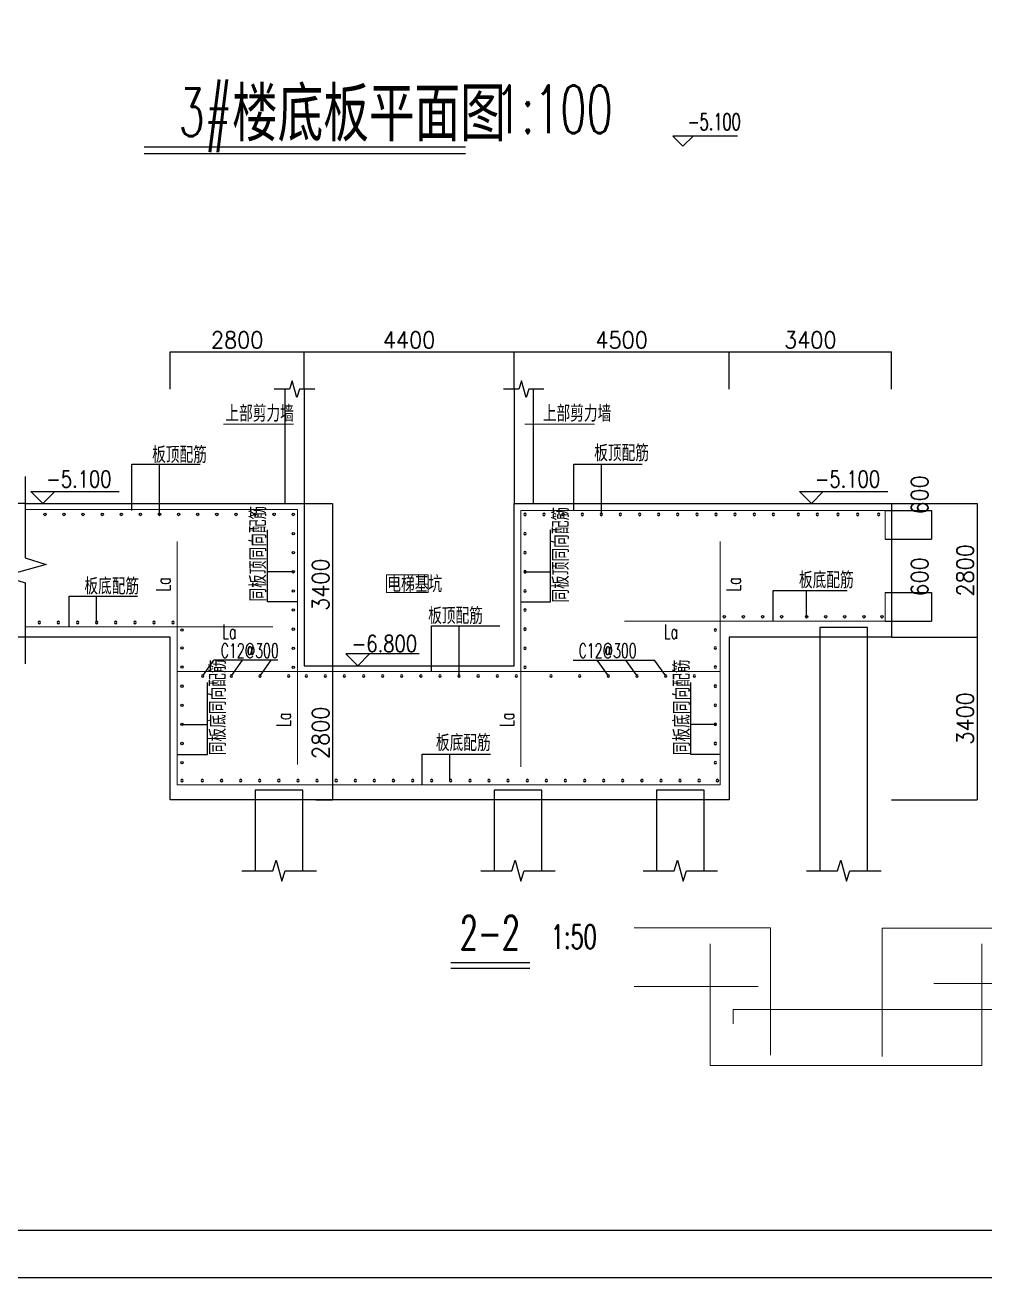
# Model space of a CAD drawing. Extents: x 628064 to 789462, y -248497 to 145317.
# Drawn here: x 682663 to 702760, y -93106 to -66886 of the extents above; entities that cross this region are included whole.
import ezdxf
from ezdxf.enums import TextEntityAlignment as Align

# ---------------------------------------------------------------- set-up
doc = ezdxf.new("R2010")
doc.units = 0
doc.header["$LTSCALE"] = 100
for name, color, linetype in [('1', 3, 'Continuous'), ('1508', 2, 'Continuous'), ('DIM', 3, 'Continuous'), ('HATCH', 254, 'Continuous'), ('PUB_DIM', 3, 'Continuous'), ('PUB_TITLE', 4, 'Continuous'), ('TEXT', 2, 'Continuous'), ('THIN', 7, 'Continuous'), ('基础梁', 7, 'Continuous')]:
    doc.layers.add(name, color=color, linetype=linetype)
doc.layers.add('REIN', color=6, linetype='Continuous', lineweight=18)
doc.styles.get("Standard").update_dxf_attribs({"font": 'standard'})
doc.dimstyles.get("Standard").update_dxf_attribs({"dimtxt": 351, "dimasz": 0.18, "dimexe": 0.18, "dimexo": 0.0625, "dimgap": 0.09, "dimtad": 0, "dimtoh": 1, "dimdec": 0, "dimzin": 0, "dimdsep": 46, "dimcen": 0.09, "dimadec": 0, "dimazin": 0, "dimtfac": 1, "dimtdec": 4, "dimtofl": 0, "dimtmove": 0, "dimatfit": 3, "dimfxl": 250, "dimtolj": 1, "dimtzin": 0, "dimarcsym": 0})

# ---------------------------------------------------------------- blocks, each defined once
blk = doc.blocks.new('A1tk')
at = {"layer": 'PUB_TITLE'}
for points in [[(-602684.8960158156, -92241.990762174), (-602684.8960158156, -32841.99076217401), (-518584.8960158156, -32841.99076217401), (-518584.8960158156, -92241.990762174)], [(-600184.8960158156, -91241.99076217401), (-519584.8960158155, -91241.99076217401), (-519584.8960158155, -33841.99076217401), (-600184.8960158156, -33841.99076217401)]]:
    blk.add_lwpolyline(points, close=True, dxfattribs=at)
blk = doc.blocks.new('*D62')
at = {"layer": 'DIM', "color": 0, "linetype": 'ByBlock', "lineweight": -2}
for p, q in [((700670.7393739332, -77045.55564054704), (701642.3626478162, -77045.55564054704)), ((701642.1826478161, -77045.55564054704), (701642.1826478161, -77645.55564054704)), ((700670.7393739332, -77645.55564054704), (701642.3626478162, -77645.55564054704))]:
    blk.add_line(p, q, dxfattribs=at)
for points in [[(701642.1826478161, -77045.55564054704), (701642.2126203115, -77045.73564054703), (701642.1526753207, -77045.73564054703)], [(701642.1826478161, -77645.55564054704), (701642.1526753207, -77645.37564054705), (701642.2126203115, -77645.37564054705)]]:
    blk.add_solid(points, dxfattribs=at)
at = {"layer": 'DIM', "color": 0, "linetype": 'Continuous', "lineweight": -2, "insert": (701392.182647816, -76719.81564054692), "char_height": 351, "width": 651.2999999999993, "attachment_point": 5, "rotation": 90}
blk.add_mtext('600', dxfattribs=at)
blk = doc.blocks.new('*D472')
at = {"layer": 'DIM', "color": 0, "linetype": 'ByBlock', "lineweight": -2}
for p, q in [((682666.6500401745, -76897.3361559166), (681535.5614934474, -76897.3361559166)), ((681535.7414934475, -76897.3361559166), (681535.7414934475, -79697.3361559166)), ((682666.6500401745, -79697.3361559166), (681535.5614934474, -79697.3361559166))]:
    blk.add_line(p, q, dxfattribs=at)
for points in [[(681535.7414934475, -76897.3361559166), (681535.7714659428, -76897.51615591659), (681535.711520952, -76897.51615591659)], [(681535.7414934475, -79697.3361559166), (681535.711520952, -79697.1561559166), (681535.7714659428, -79697.1561559166)]]:
    blk.add_solid(points, dxfattribs=at)
at = {"layer": 'DIM', "color": 0, "linetype": 'Continuous', "lineweight": -2, "insert": (681285.7414934475, -78297.33615591649), "char_height": 351, "width": 912.5999999999997, "attachment_point": 5, "rotation": 90}
blk.add_mtext('2800', dxfattribs=at)
blk = doc.blocks.new('*D139')
at = {"layer": 'DIM', "color": 0, "linetype": 'ByBlock', "lineweight": -2}
for p, q in [((688503.4603833071, -76897.3361559166), (689102.8504896138, -76897.3361559166)), ((689102.6704896138, -76897.3361559166), (689102.6704896138, -80297.3361559166)), ((688503.4603833071, -80297.3361559166), (689102.8504896138, -80297.3361559166))]:
    blk.add_line(p, q, dxfattribs=at)
for points in [[(689102.6704896138, -76897.3361559166), (689102.7004621092, -76897.51615591659), (689102.6405171184, -76897.51615591659)], [(689102.6704896138, -80297.3361559166), (689102.6405171184, -80297.1561559166), (689102.7004621092, -80297.1561559166)]]:
    blk.add_solid(points, dxfattribs=at)
at = {"layer": 'DIM', "color": 0, "linetype": 'Continuous', "lineweight": -2, "insert": (688852.6704896138, -78597.33615591648), "char_height": 351, "width": 918.4499999999996, "attachment_point": 5, "rotation": 90}
blk.add_mtext('3400', dxfattribs=at)
blk = doc.blocks.new('*D567')
at = {"layer": 'DIM', "color": 0, "linetype": 'ByBlock', "lineweight": -2}
for p, q in [((700670.7393739332, -78760.42231616878), (701642.3626478162, -78760.42231616878)), ((701642.1826478161, -78760.42231616878), (701642.1826478161, -79360.42231616878)), ((700670.7393739332, -79360.42231616878), (701642.3626478162, -79360.42231616878))]:
    blk.add_line(p, q, dxfattribs=at)
for points in [[(701642.1826478161, -78760.42231616878), (701642.2126203115, -78760.60231616878), (701642.1526753207, -78760.60231616878)], [(701642.1826478161, -79360.42231616878), (701642.1526753207, -79360.24231616879), (701642.2126203115, -79360.24231616879)]]:
    blk.add_solid(points, dxfattribs=at)
at = {"layer": 'DIM', "color": 0, "linetype": 'Continuous', "lineweight": -2, "insert": (701392.182647816, -78434.68231616866), "char_height": 351, "width": 651.2999999999993, "attachment_point": 5, "rotation": 90}
blk.add_mtext('600', dxfattribs=at)
blk = doc.blocks.new('*D237')
at = {"layer": 'DIM', "color": 0, "linetype": 'ByBlock', "lineweight": -2}
for p, q in [((688753.460383307, -80297.3361559166), (689102.8504896138, -80297.3361559166)), ((689102.6704896138, -80297.3361559166), (689102.6704896138, -83097.3361559166)), ((688753.460383307, -83097.3361559166), (689102.8504896138, -83097.3361559166))]:
    blk.add_line(p, q, dxfattribs=at)
for points in [[(689102.6704896138, -80297.3361559166), (689102.7004621092, -80297.51615591659), (689102.6405171184, -80297.51615591659)], [(689102.6704896138, -83097.3361559166), (689102.6405171184, -83097.1561559166), (689102.7004621092, -83097.1561559166)]]:
    blk.add_solid(points, dxfattribs=at)
at = {"layer": 'DIM', "color": 0, "linetype": 'Continuous', "lineweight": -2, "insert": (688852.6704896138, -81697.33615591648), "char_height": 351, "width": 912.5999999999997, "attachment_point": 5, "rotation": 90}
blk.add_mtext('2800', dxfattribs=at)
blk = doc.blocks.new('*D730')
at = {"layer": 'DIM', "color": 0, "linetype": 'ByBlock', "lineweight": -2}
for p, q in [((700803.460383307, -76897.3361559166), (702596.2041371025, -76897.3361559166)), ((702596.0241371024, -76897.3361559166), (702596.0241371024, -79697.33615591662)), ((700803.460383307, -79697.33615591662), (702596.2041371025, -79697.33615591662))]:
    blk.add_line(p, q, dxfattribs=at)
for points in [[(702596.0241371024, -76897.3361559166), (702596.0541095978, -76897.51615591659), (702595.994164607, -76897.51615591659)], [(702596.0241371024, -79697.33615591662), (702595.994164607, -79697.15615591663), (702596.0541095978, -79697.15615591663)]]:
    blk.add_solid(points, dxfattribs=at)
at = {"layer": 'DIM', "color": 0, "linetype": 'Continuous', "lineweight": -2, "insert": (702346.0241371025, -78297.33615591649), "char_height": 351, "width": 912.5999999999997, "attachment_point": 5, "rotation": 90}
blk.add_mtext('2800', dxfattribs=at)
blk = doc.blocks.new('*D405')
at = {"layer": 'DIM', "color": 0, "linetype": 'ByBlock', "lineweight": -2}
for p, q in [((700803.460383307, -79697.33615591662), (702596.2041371025, -79697.33615591662)), ((702596.0241371024, -79697.33615591662), (702596.0241371024, -83097.3361559166)), ((700803.460383307, -83097.3361559166), (702596.2041371025, -83097.3361559166))]:
    blk.add_line(p, q, dxfattribs=at)
for points in [[(702596.0241371024, -79697.33615591662), (702596.0541095978, -79697.51615591662), (702595.994164607, -79697.51615591662)], [(702596.0241371024, -83097.3361559166), (702595.994164607, -83097.1561559166), (702596.0541095978, -83097.1561559166)]]:
    blk.add_solid(points, dxfattribs=at)
at = {"layer": 'DIM', "color": 0, "linetype": 'Continuous', "lineweight": -2, "insert": (702346.0241371025, -81397.3361559165), "char_height": 351, "width": 918.4499999999996, "attachment_point": 5, "rotation": 90}
blk.add_mtext('3400', dxfattribs=at)
blk = doc.blocks.new('*D73')
at = {"layer": 'DIM', "color": 0, "linetype": 'ByBlock', "lineweight": -2}
for p, q in [((685703.5509336125, -74507.33273733404), (685703.5509336125, -73726.06086219486)), ((685703.5509336125, -73726.24086219486), (688503.3978833071, -73726.24086219486)), ((688503.3978833071, -74507.33273733404), (688503.3978833071, -73726.06086219486))]:
    blk.add_line(p, q, dxfattribs=at)
for points in [[(685703.5509336125, -73726.24086219486), (685703.7309336126, -73726.21088969949), (685703.7309336126, -73726.27083469022)], [(688503.3978833071, -73726.24086219486), (688503.217883307, -73726.27083469022), (688503.217883307, -73726.21088969949)]]:
    blk.add_solid(points, dxfattribs=at)
at = {"layer": 'DIM', "color": 0, "linetype": 'Continuous', "lineweight": -2, "insert": (687103.4744084598, -73476.24086219486), "char_height": 351, "width": 912.5999999999997, "attachment_point": 5}
blk.add_mtext('2800', dxfattribs=at)
blk = doc.blocks.new('*D501')
at = {"layer": 'DIM', "color": 0, "linetype": 'ByBlock', "lineweight": -2}
for p, q in [((688503.3978833071, -74507.33273733404), (688503.3978833071, -73726.06086219486)), ((688503.3978833071, -73726.24086219486), (692903.3978833071, -73726.24086219486)), ((692903.3978833071, -74507.33273733404), (692903.3978833071, -73726.06086219486))]:
    blk.add_line(p, q, dxfattribs=at)
for points in [[(688503.3978833071, -73726.24086219486), (688503.5778833071, -73726.21088969949), (688503.5778833071, -73726.27083469022)], [(692903.3978833071, -73726.24086219486), (692903.217883307, -73726.27083469022), (692903.217883307, -73726.21088969949)]]:
    blk.add_solid(points, dxfattribs=at)
at = {"layer": 'DIM', "color": 0, "linetype": 'Continuous', "lineweight": -2, "insert": (690703.3978833071, -73476.24086219486), "char_height": 351, "width": 930.1499999999987, "attachment_point": 5}
blk.add_mtext('4400', dxfattribs=at)
blk = doc.blocks.new('*D168')
at = {"layer": 'DIM', "color": 0, "linetype": 'ByBlock', "lineweight": -2}
for p, q in [((692903.3978833071, -74507.33273733404), (692903.3978833071, -73726.06086219486)), ((692903.3978833071, -73726.24086219486), (697403.6118006612, -73726.24086219486)), ((697403.6118006612, -74507.33273733404), (697403.6118006612, -73726.06086219486))]:
    blk.add_line(p, q, dxfattribs=at)
for points in [[(692903.3978833071, -73726.24086219486), (692903.5778833071, -73726.21088969949), (692903.5778833071, -73726.27083469022)], [(697403.6118006612, -73726.24086219486), (697403.4318006611, -73726.27083469022), (697403.4318006611, -73726.21088969949)]]:
    blk.add_solid(points, dxfattribs=at)
at = {"layer": 'DIM', "color": 0, "linetype": 'Continuous', "lineweight": -2, "insert": (695153.5048419842, -73476.24086219486), "char_height": 351, "width": 924.2999999999987, "attachment_point": 5}
blk.add_mtext('4500', dxfattribs=at)
blk = doc.blocks.new('*D573')
at = {"layer": 'DIM', "color": 0, "linetype": 'ByBlock', "lineweight": -2}
for p, q in [((697403.6118006612, -74507.33273733404), (697403.6118006612, -73726.06086219486)), ((697403.6118006612, -73726.24086219486), (700803.397883307, -73726.24086219486)), ((700803.397883307, -74507.33273733404), (700803.397883307, -73726.06086219486))]:
    blk.add_line(p, q, dxfattribs=at)
for points in [[(697403.6118006612, -73726.24086219486), (697403.7918006612, -73726.21088969949), (697403.7918006612, -73726.27083469022)], [(700803.397883307, -73726.24086219486), (700803.2178833069, -73726.27083469022), (700803.2178833069, -73726.21088969949)]]:
    blk.add_solid(points, dxfattribs=at)
at = {"layer": 'DIM', "color": 0, "linetype": 'Continuous', "lineweight": -2, "insert": (699103.5048419842, -73476.24086219486), "char_height": 351, "width": 918.4499999999996, "attachment_point": 5}
blk.add_mtext('3400', dxfattribs=at)

msp = doc.modelspace()

# ---------------------------------------------------------------- hatches: boundary and pattern name
at = {"layer": 'HATCH'}
h = msp.add_hatch(dxfattribs=at)
h.set_pattern_fill('ANSI31', color=256, scale=100, style=0)
h.set_pattern_definition([])
h.paths.add_polyline_path([(700303.4462281809, -79697.3361559166), (700303.4462281809, -79497.33615591665), (699303.4462875383, -79497.33615591656), (699303.4462875383, -79697.3361559166)], flags=0)
h = msp.add_hatch(dxfattribs=at)
h.set_pattern_fill('ANSI31', color=256, scale=100, style=0)
h.set_pattern_definition([])
h.paths.add_polyline_path([(700303.4462281809, -79697.3361559166), (699303.4462875383, -79697.3361559166), (699303.4462875383, -84585.69850452484), (699673.4462578595, -84585.6985045248), (699743.4462578596, -84365.6985045248), (699863.4462578595, -84805.69850452486), (699933.4462578596, -84585.69850452484), (700303.4462281809, -84585.6985045248)], flags=0)
h = msp.add_hatch(dxfattribs=at)
h.set_pattern_fill('ANSI31', color=256, scale=100, style=0)
h.set_pattern_definition([])
h.paths.add_polyline_path([(687481.5383932793, -83097.3361559166), (688481.5383339219, -83097.3361559166), (688481.5383339219, -82898.31935167684), (687481.5383932793, -82898.3193516767)], flags=0)
h = msp.add_hatch(dxfattribs=at)
h.set_pattern_fill('ANSI31', color=256, scale=100, style=0)
h.set_pattern_definition([])
h.paths.add_polyline_path([(687481.5383932793, -83097.3361559166), (687481.5383932793, -84585.6985045248), (687851.5383636004, -84585.6985045248), (687921.5383636003, -84365.69850452471), (688041.5383636003, -84805.69850452477), (688111.5383636004, -84585.6985045248), (688481.5383339217, -84585.6985045248), (688481.5383339219, -83097.3361559166)], flags=0)
h = msp.add_hatch(dxfattribs=at)
h.set_pattern_fill('ANSI31', color=256, scale=100, style=0)
h.set_pattern_definition([])
h.paths.add_polyline_path([(693482.0001658284, -83097.3361559166), (693482.0001658284, -82898.31935167684), (692482.0002251856, -82898.3193516767), (692482.0002251856, -83097.3361559166)], flags=0)
h = msp.add_hatch(dxfattribs=at)
h.set_pattern_fill('ANSI31', color=256, scale=100, style=0)
h.set_pattern_definition([])
h.paths.add_polyline_path([(693482.0001658285, -83097.3361559166), (692482.0002251856, -83097.3361559166), (692482.0002251856, -84585.6985045248), (692852.0001955071, -84585.6985045248), (692922.000195507, -84365.69850452455), (693042.000195507, -84805.6985045251), (693112.0001955068, -84585.6985045248), (693482.0001658284, -84585.6985045248)], flags=0)
h = msp.add_hatch(dxfattribs=at)
h.set_pattern_fill('ANSI31', color=256, scale=100, style=0)
h.set_pattern_definition([])
h.paths.add_polyline_path([(695883.4384061565, -82897.33615591654), (695883.4384061565, -83097.3361559166), (696883.4383467991, -83097.3361559166), (696883.4383467992, -82897.33615591664)], flags=0)
h = msp.add_hatch(dxfattribs=at)
h.set_pattern_fill('ANSI31', color=256, scale=100, style=0)
h.set_pattern_definition([])
h.paths.add_polyline_path([(696883.438346799, -83097.3361559166), (695883.4384061565, -83097.3361559166), (695883.4384061565, -84585.6985045248), (696253.4383764779, -84585.6985045248), (696323.4383764778, -84365.69850452481), (696443.4383764778, -84805.69850452508), (696513.4383764777, -84585.6985045248), (696883.4383467992, -84585.6985045248)], flags=0)

# ---------------------------------------------------------------- linework, layer by layer
msp.add_line((691579.0443743396, -86623.82360858232), (693228.920824596, -86623.8236085828))
msp.add_lwpolyline([(691579.0443743396, -86503.82360858232), (693228.920824596, -86503.82360858232)])
at = {"layer": '1'}
for points in [[(683103.2130118001, -77128.88533070401, -0.9999999999999999), (683053.2130118001, -77128.88533070401, -0.9999999999999999)], [(683503.2130118001, -77128.88533070401, -0.9999999999999999), (683453.2130118001, -77128.88533070401, -0.9999999999999999)], [(683903.2130118001, -77128.88533070401, -0.9999999999999999), (683853.2130118001, -77128.88533070401, -0.9999999999999999)], [(684303.2130118001, -77128.88533070401, -0.9999999999999999), (684253.2130118001, -77128.88533070401, -0.9999999999999999)], [(684703.2130118001, -77128.88533070401, -0.9999999999999999), (684653.2130118001, -77128.88533070401, -0.9999999999999999)], [(685103.2130118001, -77128.88533070401, -0.9999999999999999), (685053.2130118001, -77128.88533070401, -0.9999999999999999)], [(685503.2130118001, -77128.88533070401, -0.9999999999999999), (685453.2130118001, -77128.88533070401, -0.9999999999999999)], [(685903.2130118001, -77128.88533070401, -0.9999999999999999), (685853.2130118001, -77128.88533070401, -0.9999999999999999)], [(686303.2130118001, -77128.88533070401, -0.9999999999999999), (686253.2130118001, -77128.88533070401, -0.9999999999999999)], [(686703.2130118001, -77128.88533070401, -0.9999999999999999), (686653.2130118001, -77128.88533070401, -0.9999999999999999)], [(687103.2130118002, -77128.88533070401, -0.9999999999999999), (687053.2130118, -77128.88533070401, -0.9999999999999999)], [(687503.2130118, -77128.88533070401, -0.9999999999999999), (687453.2130118002, -77128.88533070401, -0.9999999999999999)], [(687903.2130118002, -77128.88533070401, -0.9999999999999999), (687853.2130118, -77128.88533070401, -0.9999999999999999)], [(688303.2130118001, -77128.88533070401, -0.9999999999999999), (688253.2130118001, -77128.88533070401, -0.9999999999999999)], [(693103.582754814, -77128.88533070401, 0.9999999999999999), (693153.582754814, -77128.88533070401, 0.9999999999999999)], [(693503.582754814, -77128.88533070401, 0.9999999999999999), (693553.582754814, -77128.88533070401, 0.9999999999999999)], [(693903.582754814, -77128.88533070401, 0.9999999999999999), (693953.582754814, -77128.88533070401, 0.9999999999999999)], [(694303.582754814, -77128.88533070401, 0.9999999999999999), (694353.582754814, -77128.88533070401, 0.9999999999999999)], [(694703.582754814, -77128.88533070401, 0.9999999999999999), (694753.582754814, -77128.88533070401, 0.9999999999999999)], [(695103.582754814, -77128.88533070401, 0.9999999999999999), (695153.582754814, -77128.88533070401, 0.9999999999999999)], [(695503.582754814, -77128.88533070401, 0.9999999999999999), (695553.582754814, -77128.88533070401, 0.9999999999999999)], [(695903.582754814, -77128.88533070401, 0.9999999999999999), (695953.582754814, -77128.88533070401, 0.9999999999999999)], [(696303.582754814, -77128.88533070401, 0.9999999999999999), (696353.582754814, -77128.88533070401, 0.9999999999999999)], [(696703.5827548141, -77128.88533070401, 0.9999999999999999), (696753.5827548141, -77128.88533070401, 0.9999999999999999)], [(697103.582754814, -77128.88533070401, 0.9999999999999999), (697153.582754814, -77128.88533070401, 0.9999999999999999)], [(697503.582754814, -77128.88533070401, 0.9999999999999999), (697553.582754814, -77128.88533070401, 0.9999999999999999)], [(697903.582754814, -77128.88533070401, 0.9999999999999999), (697953.582754814, -77128.88533070401, 0.9999999999999999)], [(698303.582754814, -77128.88533070401, 0.9999999999999999), (698353.582754814, -77128.88533070401, 0.9999999999999999)], [(698825.4495409346, -77128.88533070401, 0.9999999999999999), (698875.4495409346, -77128.88533070401, 0.9999999999999999)], [(699225.4495409346, -77128.88533070401, 0.9999999999999999), (699275.4495409346, -77128.88533070401, 0.9999999999999999)], [(699660.2915559432, -77128.88533070401, 0.9999999999999999), (699710.291555943, -77128.88533070401, 0.9999999999999999)], [(700070.2431142816, -77128.88533070401, 0.9999999999999999), (700120.2431142816, -77128.88533070401, 0.9999999999999999)], [(700510.072760177, -77128.88533070401, 0.9999999999999999), (700560.072760177, -77128.88533070401, 0.9999999999999999)], [(688303.2130118001, -77528.88533070401, -0.9999999999999999), (688253.2130118001, -77528.88533070401, -0.9999999999999999)], [(693103.582754814, -77528.88533070401, 0.9999999999999999), (693153.582754814, -77528.88533070401, 0.9999999999999999)], [(688303.2130118001, -77928.88533070401, -0.9999999999999999), (688253.2130118001, -77928.88533070401, -0.9999999999999999)], [(693103.582754814, -77928.88533070401, 0.9999999999999999), (693153.582754814, -77928.88533070401, 0.9999999999999999)], [(688303.2130118001, -78328.88533070401, -0.9999999999999999), (688253.2130118001, -78328.88533070401, -0.9999999999999999)], [(693103.582754814, -78328.88533070401, 0.9999999999999999), (693153.582754814, -78328.88533070401, 0.9999999999999999)], [(688303.2130118001, -78728.88533070401, -0.9999999999999999), (688253.2130118001, -78728.88533070401, -0.9999999999999999)], [(693103.582754814, -78728.88533070401, 0.9999999999999999), (693153.582754814, -78728.88533070401, 0.9999999999999999)], [(688303.2130118001, -79128.88533070401, -0.9999999999999999), (688253.2130118001, -79128.88533070401, -0.9999999999999999)], [(693103.582754814, -79128.88533070401, 0.9999999999999999), (693153.582754814, -79128.88533070401, 0.9999999999999999)], [(682961.9708833698, -79364.54023244028, 0.9999999999999999), (682961.9708833698, -79414.54023244028, 0.9999999999999999)], [(683361.9708833698, -79364.54023244028, 0.9999999999999999), (683361.9708833698, -79414.54023244028, 0.9999999999999999)], [(683761.9708833698, -79364.54023244028, 0.9999999999999999), (683761.9708833698, -79414.54023244028, 0.9999999999999999)], [(684161.9708833698, -79364.54023244028, 0.9999999999999999), (684161.9708833698, -79414.54023244028, 0.9999999999999999)], [(684561.9708833698, -79364.54023244028, 0.9999999999999999), (684561.9708833698, -79414.54023244028, 0.9999999999999999)], [(684961.9708833698, -79364.54023244028, 0.9999999999999999), (684961.9708833698, -79414.54023244028, 0.9999999999999999)], [(685361.9708833697, -79364.54023244028, 0.9999999999999999), (685361.9708833697, -79414.54023244028, 0.9999999999999999)], [(685761.9708833698, -79364.54023244028, 0.9999999999999999), (685761.9708833698, -79414.54023244028, 0.9999999999999999)], [(697303.1918509036, -79245.43743022165, -0.9999999999999999), (697303.1918509036, -79295.43743022165, -0.9999999999999999)], [(697703.1918509037, -79245.43743022165, -0.9999999999999999), (697703.1918509037, -79295.43743022165, -0.9999999999999999)], [(698103.1918509036, -79245.43743022165, -0.9999999999999999), (698103.1918509036, -79295.43743022165, -0.9999999999999999)], [(698503.1918509037, -79245.43743022165, -0.9999999999999999), (698503.1918509037, -79295.43743022165, -0.9999999999999999)], [(699025.0586370246, -79245.43743022165, -0.9999999999999999), (699025.0586370246, -79295.43743022165, -0.9999999999999999)], [(699425.0586370245, -79245.43743022165, -0.9999999999999999), (699425.0586370245, -79295.43743022165, -0.9999999999999999)], [(699825.0586370246, -79245.43743022165, -0.9999999999999999), (699825.0586370246, -79295.43743022165, -0.9999999999999999)], [(700225.0586370244, -79245.43743022165, -0.9999999999999999), (700225.0586370244, -79295.43743022165, -0.9999999999999999)], [(700605.2340617884, -79245.43743022165, -0.9999999999999999), (700605.2340617884, -79295.43743022165, -0.9999999999999999)], [(685972.4260131816, -79546.45568044703, -0.9999999999999999), (685922.4260131816, -79546.45568044703, -0.9999999999999999)], [(688303.2130118001, -79528.88533070401, -0.9999999999999999), (688253.2130118001, -79528.88533070401, -0.9999999999999999)], [(693103.582754814, -79528.88533070401, 0.9999999999999999), (693153.582754814, -79528.88533070401, 0.9999999999999999)], [(697092.7367210919, -79546.45568044703, 0.9999999999999999), (697142.7367210919, -79546.45568044703, 0.9999999999999999)], [(685972.4260131816, -79921.95271664264, -0.9999999999999999), (685922.4260131816, -79921.95271664264, -0.9999999999999999)], [(688303.2130118001, -79928.88533070401, -0.9999999999999999), (688253.2130118001, -79928.88533070401, -0.9999999999999999)], [(693103.582754814, -79928.88533070401, 0.9999999999999999), (693153.582754814, -79928.88533070401, 0.9999999999999999)], [(697092.7367210919, -79921.95271664264, 0.9999999999999999), (697142.7367210919, -79921.95271664264, 0.9999999999999999)], [(685972.4260131816, -80321.95271664264, -0.9999999999999999), (685922.4260131816, -80321.95271664264, -0.9999999999999999)], [(686384.2432042154, -80483.73018492389, 0.9999999999999999), (686384.2432042154, -80533.73018492389, 0.9999999999999999)], [(686984.2432042154, -80483.73018492389, 0.9999999999999999), (686984.2432042154, -80533.73018492389, 0.9999999999999999)], [(687584.2432042154, -80483.73018492389, 0.9999999999999999), (687584.2432042154, -80533.73018492389, 0.9999999999999999)], [(688184.2432042152, -80483.73018492389, 0.9999999999999999), (688184.2432042152, -80533.73018492389, 0.9999999999999999)], [(688303.2130118001, -80328.88533070401, -0.9999999999999999), (688253.2130118001, -80328.88533070401, -0.9999999999999999)], [(688549.6296100476, -80483.73018492389, 0.9999999999999999), (688549.6296100476, -80533.73018492389, 0.9999999999999999)], [(688949.6296100476, -80483.73018492389, 0.9999999999999999), (688949.6296100476, -80533.73018492389, 0.9999999999999999)], [(689349.6296100476, -80483.73018492389, 0.9999999999999999), (689349.6296100476, -80533.73018492389, 0.9999999999999999)], [(689749.6296100476, -80483.73018492389, 0.9999999999999999), (689749.6296100476, -80533.73018492389, 0.9999999999999999)], [(690149.6296100474, -80483.73018492389, 0.9999999999999999), (690149.6296100474, -80533.73018492389, 0.9999999999999999)], [(690549.6296100476, -80483.73018492389, 0.9999999999999999), (690549.6296100476, -80533.73018492389, 0.9999999999999999)], [(690949.6296100474, -80483.73018492389, 0.9999999999999999), (690949.6296100474, -80533.73018492389, 0.9999999999999999)], [(691349.6296100476, -80483.73018492389, 0.9999999999999999), (691349.6296100476, -80533.73018492389, 0.9999999999999999)], [(691749.6296100477, -80483.73018492389, 0.9999999999999999), (691749.6296100477, -80533.73018492389, 0.9999999999999999)], [(692149.6296100476, -80483.73018492389, 0.9999999999999999), (692149.6296100476, -80533.73018492389, 0.9999999999999999)], [(692549.6296100476, -80483.73018492389, 0.9999999999999999), (692549.6296100476, -80533.73018492389, 0.9999999999999999)], [(692949.6296100476, -80483.73018492389, 0.9999999999999999), (692949.6296100476, -80533.73018492389, 0.9999999999999999)], [(693103.582754814, -80328.88533070401, 0.9999999999999999), (693153.582754814, -80328.88533070401, 0.9999999999999999)], [(693675.9801808991, -80483.73018492389, 0.9999999999999999), (693675.9801808991, -80533.73018492389, 0.9999999999999999)], [(694275.9801808991, -80483.73018492389, 0.9999999999999999), (694275.9801808991, -80533.73018492389, 0.9999999999999999)], [(694875.9801808991, -80483.73018492389, 0.9999999999999999), (694875.9801808991, -80533.73018492389, 0.9999999999999999)], [(695475.980180899, -80483.73018492389, 0.9999999999999999), (695475.980180899, -80533.73018492389, 0.9999999999999999)], [(696075.980180899, -80483.73018492389, 0.9999999999999999), (696075.980180899, -80533.73018492389, 0.9999999999999999)], [(696675.980180899, -80483.73018492389, 0.9999999999999999), (696675.980180899, -80533.73018492389, 0.9999999999999999)], [(697092.7367210919, -80321.95271664264, 0.9999999999999999), (697142.7367210919, -80321.95271664264, 0.9999999999999999)], [(685972.4260131816, -80721.95271664266, -0.9999999999999999), (685922.4260131816, -80721.95271664266, -0.9999999999999999)], [(697092.7367210919, -80721.95271664266, 0.9999999999999999), (697142.7367210919, -80721.95271664266, 0.9999999999999999)], [(685972.4260131816, -81121.95271664264, -0.9999999999999999), (685922.4260131816, -81121.95271664264, -0.9999999999999999)], [(697092.7367210919, -81121.95271664264, 0.9999999999999999), (697142.7367210919, -81121.95271664264, 0.9999999999999999)], [(685972.4260131816, -81521.95271664266, -0.9999999999999999), (685922.4260131816, -81521.95271664266, -0.9999999999999999)], [(697092.7367210919, -81521.95271664266, 0.9999999999999999), (697142.7367210919, -81521.95271664266, 0.9999999999999999)], [(685972.4260131816, -81921.95271664264, -0.9999999999999999), (685922.4260131816, -81921.95271664264, -0.9999999999999999)], [(697092.7367210919, -81921.95271664264, 0.9999999999999999), (697142.7367210919, -81921.95271664264, 0.9999999999999999)], [(685972.4260131816, -82321.95271664266, -0.9999999999999999), (685922.4260131816, -82321.95271664266, -0.9999999999999999)], [(697092.7367210919, -82321.95271664266, 0.9999999999999999), (697142.7367210919, -82321.95271664266, 0.9999999999999999)], [(685948.9712709837, -82671.52144439076, 0.9999999999999999), (685948.9712709837, -82721.52144439076, 0.9999999999999999)], [(686376.391410332, -82671.52144439076, 0.9999999999999999), (686376.391410332, -82721.52144439076, 0.9999999999999999)], [(686776.391410332, -82671.52144439076, 0.9999999999999999), (686776.391410332, -82721.52144439076, 0.9999999999999999)], [(687176.391410332, -82671.52144439076, 0.9999999999999999), (687176.391410332, -82721.52144439076, 0.9999999999999999)], [(687576.391410332, -82671.52144439076, 0.9999999999999999), (687576.391410332, -82721.52144439076, 0.9999999999999999)], [(687976.391410332, -82671.52144439076, 0.9999999999999999), (687976.391410332, -82721.52144439076, 0.9999999999999999)], [(688376.391410332, -82671.52144439076, 0.9999999999999999), (688376.391410332, -82721.52144439076, 0.9999999999999999)], [(688776.391410332, -82671.52144439076, 0.9999999999999999), (688776.391410332, -82721.52144439076, 0.9999999999999999)], [(689176.391410332, -82671.52144439076, 0.9999999999999999), (689176.391410332, -82721.52144439076, 0.9999999999999999)], [(689576.391410332, -82671.52144439076, 0.9999999999999999), (689576.391410332, -82721.52144439076, 0.9999999999999999)], [(689976.391410332, -82671.52144439076, 0.9999999999999999), (689976.391410332, -82721.52144439076, 0.9999999999999999)], [(690376.391410332, -82671.52144439076, 0.9999999999999999), (690376.391410332, -82721.52144439076, 0.9999999999999999)], [(690776.391410332, -82671.52144439076, 0.9999999999999999), (690776.391410332, -82721.52144439076, 0.9999999999999999)], [(691176.391410332, -82671.52144439076, 0.9999999999999999), (691176.391410332, -82721.52144439076, 0.9999999999999999)], [(691576.3914103322, -82671.52144439076, 0.9999999999999999), (691576.3914103322, -82721.52144439076, 0.9999999999999999)], [(691976.391410332, -82671.52144439076, 0.9999999999999999), (691976.391410332, -82721.52144439076, 0.9999999999999999)], [(692376.3914103322, -82671.52144439076, 0.9999999999999999), (692376.3914103322, -82721.52144439076, 0.9999999999999999)], [(692776.391410332, -82671.52144439076, 0.9999999999999999), (692776.391410332, -82721.52144439076, 0.9999999999999999)], [(693176.391410332, -82671.52144439076, 0.9999999999999999), (693176.391410332, -82721.52144439076, 0.9999999999999999)], [(693576.391410332, -82671.52144439076, 0.9999999999999999), (693576.391410332, -82721.52144439076, 0.9999999999999999)], [(693976.391410332, -82671.52144439076, 0.9999999999999999), (693976.391410332, -82721.52144439076, 0.9999999999999999)], [(694376.391410332, -82671.52144439076, 0.9999999999999999), (694376.391410332, -82721.52144439076, 0.9999999999999999)], [(694776.391410332, -82671.52144439076, 0.9999999999999999), (694776.391410332, -82721.52144439076, 0.9999999999999999)], [(695176.391410332, -82671.52144439076, 0.9999999999999999), (695176.391410332, -82721.52144439076, 0.9999999999999999)], [(695576.391410332, -82671.52144439076, 0.9999999999999999), (695576.391410332, -82721.52144439076, 0.9999999999999999)], [(695976.391410332, -82671.52144439076, 0.9999999999999999), (695976.391410332, -82721.52144439076, 0.9999999999999999)], [(696376.391410332, -82671.52144439076, 0.9999999999999999), (696376.391410332, -82721.52144439076, 0.9999999999999999)], [(696776.391410332, -82671.52144439076, 0.9999999999999999), (696776.391410332, -82721.52144439076, 0.9999999999999999)], [(697159.9102257461, -82671.52144439076, 0.9999999999999999), (697159.9102257461, -82721.52144439076, 0.9999999999999999)]]:
    msp.add_lwpolyline(points, format="xyb", close=True, dxfattribs=at)
at = {"layer": '1508', "color": 7}
for p, q in [((688103.4065960924, -74507.39523733399), (688103.4065960924, -76897.3361559166)), ((688503.3978833071, -74507.39523733399), (688503.3978833071, -76897.3361559166)), ((692903.3978833071, -74507.39523733399), (692903.3978833071, -76897.3361559166)), ((693303.3891705218, -74507.39523733399), (693303.3891705218, -76897.3361559166)), ((682666.7125401745, -76897.3361559166), (688503.3978833071, -76897.3361559166)), ((688503.3978833071, -76897.3361559166), (688503.3978833071, -80297.3361559166)), ((692903.3978833071, -80297.3361559166), (692903.3978833071, -76897.3361559166)), ((692903.3978833071, -76897.3361559166), (700803.397883307, -76897.3361559166)), ((700803.397883307, -76897.3361559166), (700803.397883307, -79697.3361559166)), ((685703.5509336125, -79697.3361559166), (682666.7125401745, -79697.3361559166)), ((685703.550933612, -83097.3361559166), (685703.5509336125, -79697.3361559166)), ((700803.397883307, -79697.3361559166), (697403.6118006612, -79697.3361559166)), ((697403.6118006612, -79697.3361559166), (697403.6118006612, -83097.3361559166)), ((699303.4462875383, -79497.33615591654), (699303.4462875383, -84585.6985045248)), ((700303.4462281809, -79497.33615591665), (699303.4462875383, -79497.33615591654)), ((700303.4462281809, -84585.6985045248), (700303.4462281809, -79497.33615591665)), ((688503.3978833071, -80297.3361559166), (692903.3978833071, -80297.3361559166)), ((697403.6118006612, -83097.3361559166), (685703.550933612, -83097.3361559166)), ((687481.5383932793, -82898.3193516767), (687481.5383932793, -84585.6985045248)), ((688481.5383339219, -82898.31935167684), (687481.5383932793, -82898.3193516767)), ((688481.5383339217, -84585.6985045248), (688481.5383339219, -82898.31935167684)), ((692482.0002251856, -82898.3193516767), (692482.0002251856, -84585.6985045248)), ((693482.0001658284, -82898.31935167684), (692482.0002251856, -82898.3193516767)), ((693482.0001658284, -84585.6985045248), (693482.0001658284, -82898.31935167684)), ((695883.4384061565, -82897.33615591654), (695883.4384061565, -84585.6985045248)), ((696883.4383467991, -82897.33615591664), (695883.4384061565, -82897.33615591654)), ((696883.4383467991, -84585.6985045248), (696883.4383467991, -82897.33615591664))]:
    msp.add_line(p, q, dxfattribs=at)
for points in [[(688727.3930041468, -74507.39523733404), (688407.3999743751, -74507.39523733399), (688351.4011941651, -74683.3914037084), (688255.4032852337, -74331.3990709595), (688199.4045050236, -74507.39523733393), (687879.4114752517, -74507.39523733385)], [(693527.384291362, -74507.39523733404), (693207.3912615902, -74507.39523733399), (693151.3924813803, -74683.3914037084), (693055.3945724487, -74331.3990709595), (692999.3957922386, -74507.39523733393), (692679.4027624669, -74507.39523733385)], [(687201.538393279, -84585.6985045248), (687851.5383636003, -84585.6985045248), (687921.5383636003, -84365.6985045248), (688041.5383636003, -84805.6985045248), (688111.5383636004, -84585.6985045248), (688761.5383339216, -84585.6985045248)], [(692202.0002251856, -84585.6985045248), (692852.000195507, -84585.6985045248), (692922.000195507, -84365.6985045248), (693042.000195507, -84805.6985045248), (693112.0001955068, -84585.6985045248), (693762.0001658284, -84585.6985045248)], [(695603.4384061566, -84585.6985045248), (696253.4383764779, -84585.6985045248), (696323.4383764778, -84365.6985045248), (696443.4383764778, -84805.6985045248), (696513.4383764779, -84585.6985045248), (697163.4383467992, -84585.6985045248)], [(699023.4462875384, -84585.6985045248), (699673.4462578595, -84585.6985045248), (699743.4462578596, -84365.6985045248), (699863.4462578596, -84805.6985045248), (699933.4462578596, -84585.6985045248), (700583.446228181, -84585.6985045248)]]:
    msp.add_lwpolyline(points, dxfattribs=at)
at = {"layer": 'PUB_DIM', "linetype": 'Continuous'}
for p, q in [((696227.3694426717, -69210.55122982676), (696437.3694426718, -69420.55122982676)), ((696437.3694426718, -69420.55122982676), (696647.3694426717, -69210.55122982676))]:
    msp.add_line(p, q, dxfattribs=at)
at = {"layer": 'PUB_DIM'}
msp.add_line((697581.7454928034, -69210.55122982676), (696227.3694426717, -69210.55122982676), dxfattribs=at)
at = {"layer": 'REIN'}
for p, q in [((686820.1542693687, -75241.82192973112), (688281.7870881133, -75241.82192973112)), ((694586.6414972453, -75241.82192973112), (693125.0086785007, -75241.82192973112))]:
    msp.add_line(p, q, dxfattribs=at)
for points in [[(682666.7125401745, -77023.82578025694), (688368.0689015402, -77023.82578025694), (688368.0689015402, -82362.24787482157)], [(693043.7451180617, -82412.22670265302), (693043.7451180617, -77045.55564054704), (700670.6768739332, -77045.55564054704), (700670.6768739332, -77645.55564054704)], [(685848.7950088616, -77697.3361559166), (685848.7950088616, -82785.68150661341), (691532.5813671369, -82785.68150661341)], [(697216.3677254117, -77697.3361559166), (697216.3677254117, -82785.68150661341), (691532.5813671369, -82785.68150661341)], [(695216.3677254119, -79360.42231616878), (700670.6768739332, -79360.42231616878), (700670.6768739332, -78760.42231616878)], [(682666.7125401745, -79479.52511838742), (687848.7950088616, -79479.52511838742)], [(685848.7950088616, -80412.22670265302), (697216.3677254117, -80412.22670265302)], [(695418.1570508016, -85777.64950306958), (698268.8352314845, -85777.64950306958), (698268.8352314845, -88446.86055035188)], [(700606.6733397451, -88471.8499642676), (700606.6733397451, -85788.51443321462), (704420.1392176809, -85788.51443321462), (704420.1392176809, -86088.51443321462)], [(697009.1982851453, -86114.4046908994), (697009.1982851453, -88658.5773662478), (699851.0914642827, -88658.5773662478)], [(702692.9846434203, -86114.4046908994), (702692.9846434203, -88658.5773662478), (699851.0914642827, -88658.5773662478)], [(701692.9846434203, -86945.94777102549), (704420.1392176809, -86945.94777102549), (704420.1392176809, -86645.94777102546)], [(695418.1570508016, -87005.49917213479), (698009.1982851452, -87005.49917213479)], [(697485.1341471289, -87788.83372334312), (697485.1341471289, -87488.83372334312), (703168.9205054039, -87488.83372334312), (703168.9205054039, -87788.83372334312)]]:
    msp.add_lwpolyline(points, dxfattribs=at)
msp.add_lwpolyline([(690230.6548760129, -78392.066325566), (691103.1087354077, -78392.066325566), (691103.1087354077, -78759.67656988252), (690230.6548760129, -78759.67656988252)], close=True, dxfattribs=at)
at = {"layer": 'TEXT'}
for points in [[(685153.4519469971, -69431.70413299295), (691883.0921026978, -69431.70413299295)], [(685153.4519469971, -69576.47841063229), (691883.0921026978, -69576.47841063229)]]:
    msp.add_lwpolyline(points, dxfattribs=at)
at = {"layer": 'THIN'}
for p, q in [((689627.8058736149, -80297.3361559166), (689377.805873615, -80047.3361559166)), ((690912.9352382798, -80047.3361559166), (689377.805873615, -80047.3361559166)), ((689877.805873615, -80047.3361559166), (689627.8058736149, -80297.3361559166))]:
    msp.add_line(p, q, dxfattribs=at)
for points in [[(682666.7125401745, -76337.3361559166), (682666.7125401745, -78037.3361559166), (683106.7125401744, -78177.3361559166), (682226.7125401745, -78417.3361559166), (682666.7125401745, -78557.3361559166), (682666.7125401745, -80257.3361559166)], [(683283.9600953897, -76647.3361559166), (683033.9600953897, -76897.3361559166), (682783.9600953897, -76647.3361559166), (684633.9600953897, -76647.3361559166)], [(699375.5970610831, -76647.3361559166), (699125.5970610831, -76897.3361559166), (698875.5970610831, -76647.3361559166), (700725.5970610831, -76647.3361559166)]]:
    msp.add_lwpolyline(points, dxfattribs=at)
at = {"layer": '基础梁'}
for p, q in [((684901.794169922, -76078.88533070398), (686330.2522875618, -76078.88533070401)), ((684901.794169922, -77045.55564054704), (684901.794169922, -76078.88533070398)), ((685478.2130118, -77128.88533070401), (685478.2130118, -76078.88533070401)), ((694152.1639129359, -76078.88533070398), (695580.6220305756, -76078.88533070401)), ((694152.1639129359, -77045.55564054704), (694152.1639129359, -76078.88533070398)), ((694728.582754814, -77128.88533070401), (694728.582754814, -76078.88533070401)), ((687740.9147445399, -78959.48599117735), (687740.9147445399, -77452.92785499801)), ((693665.881022074, -78959.48599117735), (693665.881022074, -77452.92785499801)), ((688278.2130118001, -78328.88533070401), (687740.9147445399, -78328.88533070401)), ((693128.5827548141, -78328.88533070401), (693665.881022074, -78328.88533070401)), ((683585.5520414916, -78839.64823252198), (685014.0101591314, -78839.64823252201)), ((683585.5520414916, -79479.52511838742), (683585.5520414916, -78839.64823252198)), ((684161.9708833698, -79389.54023244028), (684161.9708833698, -78839.64823252201)), ((698326.7730090256, -78720.54543030333), (699877.0979127861, -78720.54543030338)), ((698326.7730090256, -79360.42231616878), (698326.7730090256, -78720.54543030333)), ((699025.0586370246, -79270.43743022165), (699025.0586370246, -78720.54543030338)), ((688363.0506485525, -78959.48599117735), (687740.9147445399, -78959.48599117735)), ((693043.7451180617, -78959.48599117735), (693665.881022074, -78959.48599117735)), ((691173.2107681695, -79458.73018492386), (692601.6688858093, -79458.73018492389)), ((691173.2107681695, -80425.40049476692), (691173.2107681695, -79458.73018492386)), ((691749.6296100477, -80508.73018492389), (691749.6296100477, -79458.73018492389)), ((686384.2432042154, -80508.73018492389), (686618.2483003401, -80175.623401663)), ((687955.8311524498, -80175.623401663), (686618.2483003401, -80175.623401663)), ((686984.2432042154, -80508.73018492389), (687218.2483003401, -80175.623401663)), ((687584.2432042154, -80508.73018492389), (687818.2483003401, -80175.623401663)), ((694136.1984471448, -80175.623401663), (695841.9750847743, -80175.623401663)), ((694875.9801808991, -80508.73018492389), (694641.9750847744, -80175.623401663)), ((695475.980180899, -80508.73018492389), (695241.9750847742, -80175.623401663)), ((696075.980180899, -80508.73018492389), (695841.9750847743, -80175.623401663)), ((686484.7242804416, -82152.55337711598), (686484.7242804416, -80645.99524093662)), ((696600.4384538317, -82152.55337711598), (696600.4384538317, -80645.99524093662)), ((685947.4260131816, -81521.95271664266), (686484.7242804416, -81521.95271664266)), ((697137.7367210918, -81521.95271664266), (696600.4384538317, -81521.95271664266)), ((685862.5883764293, -82152.55337711598), (686484.7242804416, -82152.55337711598)), ((690978.1130190687, -82146.62944447246), (692406.5711367084, -82146.62944447249)), ((690978.1130190687, -82786.50633033788), (690978.1130190687, -82146.62944447246)), ((691554.5318609469, -82696.52144439076), (691554.5318609469, -82146.62944447249)), ((697222.5743578441, -82152.55337711598), (696600.4384538317, -82152.55337711598))]:
    msp.add_line(p, q, dxfattribs=at)

# ---------------------------------------------------------------- block references
msp.add_blockref('A1tk', (1260590.741645003, -864.3783710898132))

# ---------------------------------------------------------------- texts
at = {"width": 0.7}
for s, height, p in [('2-2', 700, (691763.0495318135, -86230.11712075782)), ('1:50', 500, (693674.1413458252, -86216.66871026572))]:
    msp.add_text(s, height=height, dxfattribs=at).set_placement(p)
at = {"layer": 'PUB_DIM', "width": 0.699999988079071}
msp.add_text('-5.100', height=350, rotation=1.33402132e-08, dxfattribs=at).set_placement((697091.8066664925, -68910.60357289034), align=Align.MIDDLE)
at = {"layer": 'REIN', "width": 0.7}
for s, height, p in [('上部剪力墙', 300.0000000000001, (686857.8033400403, -75154.26685991275)), ('上部剪力墙', 300, (693503.953056495, -75154.26685991275)), ('板顶配筋', 300, (685323.5631201958, -76018.16163842307)), ('板顶配筋', 300, (694579.2092238342, -75983.18066092717)), ('电梯基坑', 300, (690248.211518321, -78721.79716912567)), ('板底配筋', 300, (698865.9138965803, -78640.80253194232)), ('板底配筋', 300, (683904.9776305393, -78769.6485376978)), ('板顶配筋', 300, (691102.9140029968, -79388.73049009965)), ('La', 300, (686792.5491085964, -79733.56766412026)), ('La', 300, (696038.3828564464, -79733.56766412026)), ('C12@300', 300, (686760.4256408997, -80130.01629185263)), ('C12@300', 300, (694252.8989991529, -80130.01629185263)), ('板底配筋', 300, (691265.0526892846, -82047.68781888601))]:
    msp.add_text(s, height=height, dxfattribs=at).set_placement(p)
for s, p in [('同板顶同向配筋', (687681.9894949676, -78951.99272118064)), ('同板顶同向配筋', (694018.5256734123, -78973.93890245908)), ('La', (685706.3253800339, -78737.31309023706)), ('La', (697647.298892701, -78737.31309023706)), ('同板底同向配筋', (686837.3689317798, -82167.0062883977)), ('同板底同向配筋', (696550.1560072181, -82167.0062883977)), ('La', (688225.5992727124, -81571.9595831446)), ('La', (692901.2754892338, -81571.9595831446))]:
    msp.add_text(s, height=300, rotation=90, dxfattribs=at).set_placement(p)
at = {"layer": 'TEXT', "width": 0.6999999999534339}
for s, p in [('3#楼底板平面图', (685876.7574031128, -69213.40893449099)), ('1:100', (692504.615093435, -69150.734729913))]:
    msp.add_text(s, height=1000, rotation=360, dxfattribs=at).set_placement(p)
at = {"layer": 'THIN', "width": 0.7}
for s, p, p2 in [('-5.100', (683105.145195006, -76563.33652212753), (684473.1383590687, -76563.33652212753)), ('-5.100', (699196.7821606995, -76563.33652212753), (700564.7753247621, -76563.33652212753)), ('-6.800', (689502.1956700645, -80005.94101559723), (690870.1888341272, -80005.94101559723))]:
    msp.add_text(s, height=350.2685199591336, dxfattribs=at).set_placement(p, p2, align=Align.ALIGNED)

# ---------------------------------------------------------------- dimensions: what is measured, and where the dimension line sits
at = {"layer": 'DIM'}
for base, p1, p2, picture, middle in [((688503.3978833071, -73726.24086219486), (685703.5509336125, -74507.39523733404), (688503.3978833071, -74507.39523733404), '*D73', (687103.4744084598, -73476.24086219486)), ((692903.3978833071, -73726.24086219486), (688503.3978833071, -74507.39523733404), (692903.3978833071, -74507.39523733404), '*D501', (690703.3978833071, -73476.24086219486)), ((697403.6118006612, -73726.24086219486), (692903.3978833071, -74507.39523733404), (697403.6118006612, -74507.39523733404), '*D168', (695153.5048419842, -73476.24086219486)), ((700803.397883307, -73726.24086219486), (697403.6118006612, -74507.39523733404), (700803.397883307, -74507.39523733404), '*D573', (699103.5048419842, -73476.24086219486))]:
    dim = msp.add_linear_dim(base=base, p1=p1, p2=p2, dimstyle='Standard', dxfattribs=at)
    dim.commit()
    dim.dimension.update_dxf_attribs({"geometry": picture, "text_midpoint": middle})
for base, p1, p2, picture, middle in [((701642.1826478161, -77645.55564054704), (700670.6768739332, -77045.55564054704), (700670.6768739332, -77645.55564054704), '*D62', (701392.182647816, -77345.55564054693)), ((681535.7414934475, -79697.3361559166), (682666.7125401745, -76897.3361559166), (682666.7125401745, -79697.3361559166), '*D472', (681285.7414934475, -78297.33615591649)), ((689102.6704896138, -80297.3361559166), (688503.3978833071, -76897.3361559166), (688503.3978833071, -80297.3361559166), '*D139', (688852.6704896138, -78597.33615591648)), ((702596.0241371024, -79697.33615591662), (700803.397883307, -76897.3361559166), (700803.397883307, -79697.33615591662), '*D730', (702346.0241371025, -78297.33615591649)), ((701642.1826478161, -79360.42231616878), (700670.6768739332, -78760.42231616878), (700670.6768739332, -79360.42231616878), '*D567', (701392.182647816, -79060.42231616867)), ((702596.0241371024, -83097.3361559166), (700803.397883307, -79697.33615591662), (700803.397883307, -83097.3361559166), '*D405', (702346.0241371025, -81397.3361559165)), ((689102.6704896138, -83097.3361559166), (688753.397883307, -80297.3361559166), (688753.397883307, -83097.3361559166), '*D237', (688852.6704896138, -81697.33615591648))]:
    dim = msp.add_linear_dim(base=base, p1=p1, p2=p2, angle=90, dimstyle='Standard', dxfattribs=at)
    dim.commit()
    dim.dimension.update_dxf_attribs({"geometry": picture, "text_midpoint": middle})

doc.saveas('drawing.dxf')
